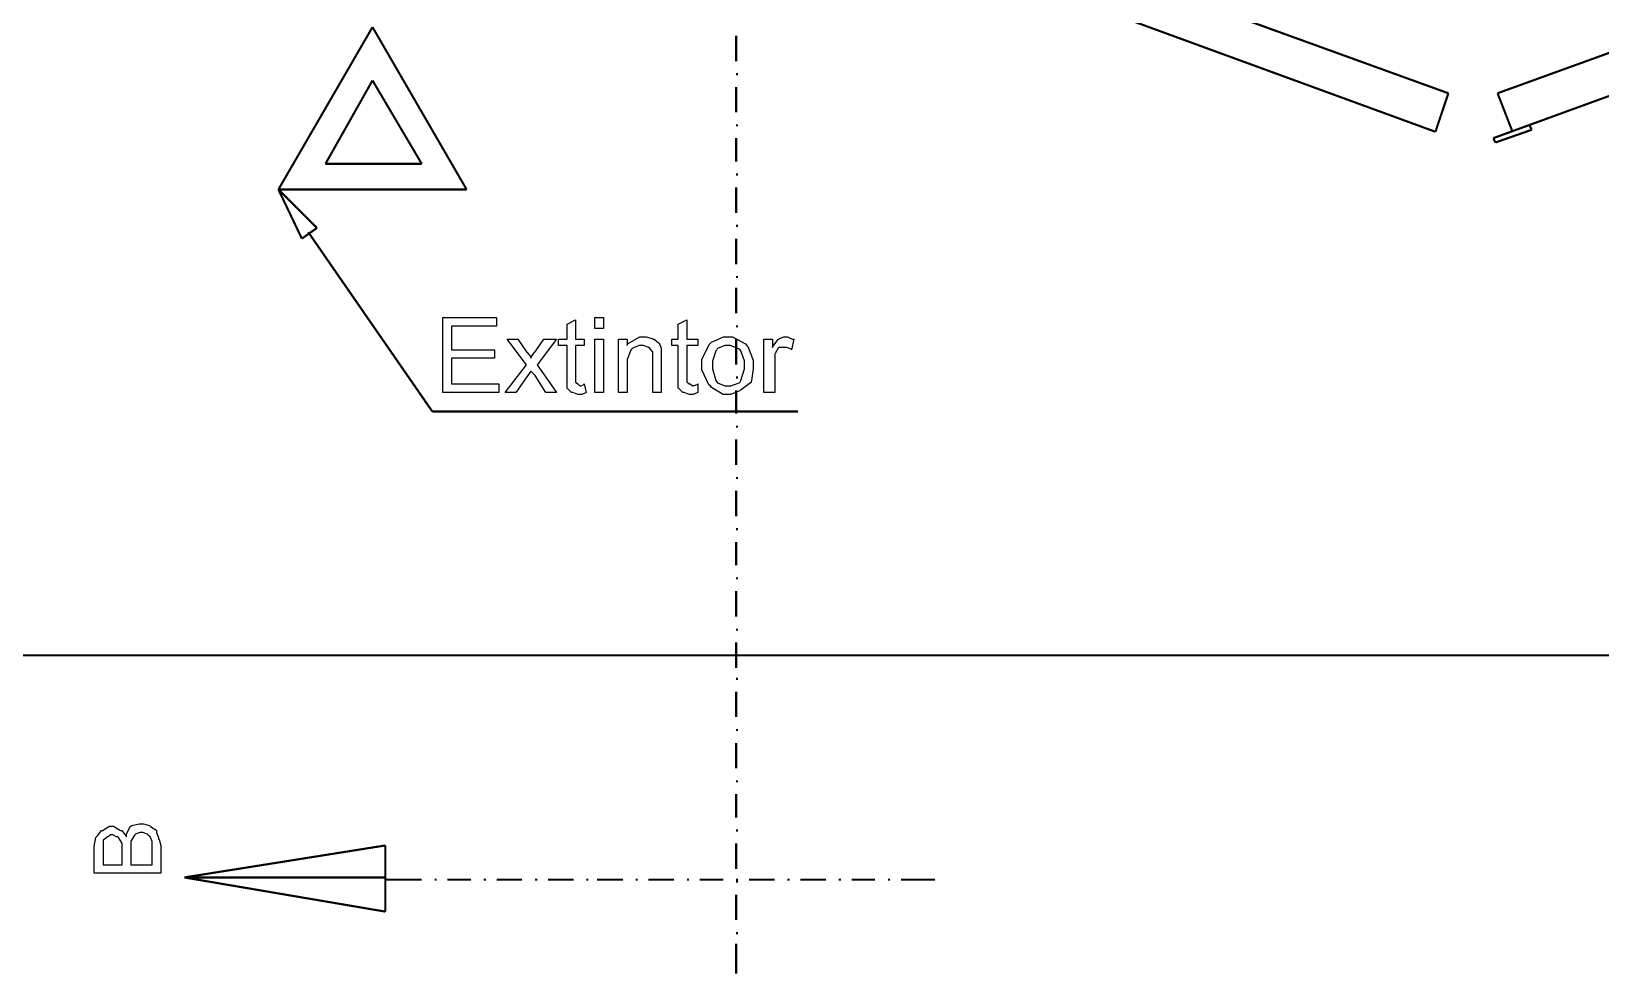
# Model space of a CAD drawing. Header units: metres. Extents: x 3290 to 4536, y 1562 to 1983.
# Drawn here: x 4143.83 to 4163.16, y 1663.83 to 1675.45 of the extents above; entities that cross this region are included whole.
import ezdxf

# ---------------------------------------------------------------- set-up
doc = ezdxf.new("R2010")
doc.units = ezdxf.units.M
for name, color, linetype in [('C00-00-00-BLACK', 7, 'Continuous'), ('C00-7E-FF', 150, 'Continuous'), ('CFF-7E-00', 30, 'Continuous')]:
    doc.layers.add(name, color=color, linetype=linetype)

msp = doc.modelspace()

# ---------------------------------------------------------------- linework, layer by layer
at = {"layer": 'C00-00-00-BLACK', "const_width": 0.0263}
for points in [[(4154.016, 1677.318), (4161.286, 1674.686)], [(4161.892, 1674.686), (4169.162, 1677.318)], [(4153.857, 1676.869), (4161.127, 1674.211)], [(4161.84, 1674.133), (4169.346, 1676.869)], [(4148.036, 1675.501), (4146.877, 1673.5)], [(4149.195, 1673.5), (4148.036, 1675.501)], [(4152.514, 1675.08), (4152.514, 1675.396)], [(4148.036, 1674.844), (4147.457, 1673.817)], [(4148.036, 1674.844), (4147.457, 1673.817)], [(4148.642, 1673.817), (4148.036, 1674.844)], [(4148.642, 1673.817), (4148.036, 1674.844)], [(4152.514, 1674.922), (4152.539, 1674.922)], [(4152.514, 1674.449), (4152.514, 1674.765)], [(4161.286, 1674.686), (4161.127, 1674.211)], [(4161.892, 1674.686), (4162.076, 1674.211)], [(4152.514, 1674.29), (4152.539, 1674.29)], [(4161.865, 1674.079), (4162.313, 1674.236)], [(4162.286, 1674.29), (4162.313, 1674.236)], [(4152.514, 1673.843), (4152.514, 1674.133)], [(4161.84, 1674.133), (4161.865, 1674.079)], [(4147.457, 1673.817), (4148.642, 1673.817)], [(4147.457, 1673.817), (4148.642, 1673.817)], [(4152.514, 1673.685), (4152.539, 1673.685)], [(4146.877, 1673.5), (4149.195, 1673.5)], [(4152.514, 1673.212), (4152.514, 1673.527)], [(4152.514, 1673.052), (4152.539, 1673.052)], [(4152.514, 1672.579), (4152.514, 1672.895)], [(4152.514, 1672.422), (4152.539, 1672.422)], [(4152.514, 1671.974), (4152.514, 1672.29)], [(4152.514, 1671.815), (4152.539, 1671.815)], [(4152.514, 1671.341), (4152.514, 1671.657)], [(4152.514, 1671.184), (4152.539, 1671.184)], [(4152.514, 1670.737), (4152.514, 1671.027)], [(4152.514, 1670.578), (4152.539, 1670.578)], [(4152.514, 1670.104), (4152.514, 1670.42)], [(4152.514, 1669.946), (4152.539, 1669.946)], [(4152.514, 1669.473), (4152.514, 1669.789)], [(4152.514, 1669.314), (4152.539, 1669.314)], [(4152.514, 1668.867), (4152.514, 1669.156)], [(4152.514, 1668.709), (4152.539, 1668.709)], [(4152.514, 1668.236), (4152.514, 1668.551)], [(4152.514, 1668.076), (4152.539, 1668.076)], [(4152.514, 1667.602), (4152.514, 1667.919)], [(4113.897, 1667.761), (4185.415, 1667.761)], [(4152.514, 1667.471), (4152.539, 1667.471)], [(4152.514, 1666.998), (4152.514, 1667.314)], [(4152.514, 1666.839), (4152.539, 1666.839)], [(4152.514, 1666.366), (4152.514, 1666.681)], [(4152.514, 1666.207), (4152.539, 1666.207)], [(4152.514, 1665.761), (4152.514, 1666.05)], [(4152.514, 1665.601), (4152.539, 1665.601)], [(4148.193, 1665.417), (4145.719, 1665.023)], [(4148.193, 1665.417), (4145.719, 1665.023)], [(4148.193, 1665.023), (4148.193, 1665.417)], [(4148.193, 1665.417), (4148.193, 1664.602)], [(4152.514, 1665.128), (4152.514, 1665.443)], [(4146.007, 1665.023), (4145.719, 1665.023)], [(4145.719, 1665.023), (4148.193, 1664.602)], [(4145.719, 1665.023), (4148.193, 1664.602)], [(4148.193, 1665.023), (4145.719, 1665.023)], [(4145.719, 1665.023), (4148.193, 1665.023)], [(4146.139, 1665.023), (4146.166, 1665.023)], [(4146.244, 1665.023), (4146.271, 1665.023)], [(4146.614, 1665.023), (4146.376, 1665.023)], [(4146.746, 1665.023), (4146.772, 1665.023)], [(4146.877, 1665.023), (4146.903, 1665.023)], [(4147.218, 1665.023), (4146.982, 1665.023)], [(4147.352, 1665.023), (4147.378, 1665.023)], [(4147.484, 1665.023), (4147.509, 1665.023)], [(4147.852, 1665.023), (4147.588, 1665.023)], [(4147.957, 1665.023), (4147.983, 1665.023)], [(4148.193, 1664.602), (4148.193, 1665.023)], [(4148.193, 1664.996), (4148.642, 1664.996)], [(4148.8, 1664.996), (4148.826, 1664.996)], [(4148.957, 1664.996), (4149.248, 1664.996)], [(4149.406, 1664.996), (4149.432, 1664.996)], [(4149.564, 1664.996), (4149.879, 1664.996)], [(4150.039, 1664.996), (4150.065, 1664.996)], [(4150.197, 1664.996), (4150.512, 1664.996)], [(4150.669, 1664.996), (4150.696, 1664.996)], [(4150.801, 1664.996), (4151.119, 1664.996)], [(4151.276, 1664.996), (4151.303, 1664.996)], [(4151.434, 1664.996), (4151.749, 1664.996)], [(4151.909, 1664.996), (4151.935, 1664.996)], [(4152.066, 1664.996), (4152.355, 1664.996)], [(4152.514, 1664.996), (4152.539, 1664.996)], [(4152.514, 1664.971), (4152.539, 1664.971)], [(4152.671, 1664.996), (4152.989, 1664.996)], [(4153.146, 1664.996), (4153.173, 1664.996)], [(4153.304, 1664.996), (4153.621, 1664.996)], [(4153.779, 1664.996), (4153.805, 1664.996)], [(4153.936, 1664.996), (4154.226, 1664.996)], [(4154.384, 1664.996), (4154.409, 1664.996)], [(4154.543, 1664.996), (4154.963, 1664.996)], [(4152.514, 1664.498), (4152.514, 1664.812)], [(4152.514, 1664.337), (4152.539, 1664.337)], [(4152.514, 1663.839), (4152.514, 1664.206)]]:
    msp.add_lwpolyline(points, dxfattribs=at)
at = {"layer": 'C00-00-00-BLACK'}
for points in [[(4145.428, 1665.075), (4144.61, 1665.075), (4144.61, 1665.365), (4144.61, 1665.405), (4144.63, 1665.517), (4144.637, 1665.523), (4144.644, 1665.53), (4144.699, 1665.601), (4144.717, 1665.601), (4144.723, 1665.609), (4144.798, 1665.655), (4144.823, 1665.655), (4144.848, 1665.655), (4144.921, 1665.609), (4144.928, 1665.601), (4144.947, 1665.601), (4145, 1665.537), (4145.007, 1665.523), (4145.007, 1665.556), (4145.053, 1665.65), (4145.06, 1665.655), (4145.073, 1665.663), (4145.161, 1665.682), (4145.191, 1665.682), (4145.216, 1665.682), (4145.289, 1665.663), (4145.296, 1665.655), (4145.302, 1665.65), (4145.368, 1665.609), (4145.375, 1665.601), (4145.375, 1665.576), (4145.401, 1665.517), (4145.401, 1665.496), (4145.407, 1665.49), (4145.428, 1665.416), (4145.428, 1665.391), (4145.428, 1665.075)], [(4144.954, 1665.18), (4144.954, 1665.365), (4144.954, 1665.384), (4144.954, 1665.443), (4144.954, 1665.443), (4144.947, 1665.45), (4144.907, 1665.517), (4144.901, 1665.523), (4144.882, 1665.523), (4144.837, 1665.548), (4144.823, 1665.548), (4144.809, 1665.548), (4144.78, 1665.523), (4144.77, 1665.523), (4144.764, 1665.517), (4144.717, 1665.482), (4144.717, 1665.47), (4144.717, 1665.437), (4144.717, 1665.363), (4144.717, 1665.339), (4144.717, 1665.18), (4144.954, 1665.18)], [(4145.322, 1665.18), (4145.322, 1665.391), (4145.322, 1665.405), (4145.322, 1665.443), (4145.322, 1665.443), (4145.322, 1665.464), (4145.302, 1665.517), (4145.296, 1665.523), (4145.296, 1665.523), (4145.269, 1665.548), (4145.269, 1665.548), (4145.263, 1665.555), (4145.209, 1665.575), (4145.191, 1665.575), (4145.171, 1665.575), (4145.118, 1665.555), (4145.112, 1665.548), (4145.105, 1665.543), (4145.066, 1665.483), (4145.06, 1665.47), (4145.06, 1665.444), (4145.06, 1665.385), (4145.06, 1665.365), (4145.06, 1665.18), (4145.322, 1665.18)]]:
    msp.add_lwpolyline(points, close=True, dxfattribs=at)
at = {"layer": 'C00-7E-FF', "const_width": 0.0263}
for points in [[(4147.166, 1672.895), (4146.877, 1673.5)], [(4146.877, 1673.5), (4147.352, 1673.026)], [(4147.352, 1673.026), (4147.166, 1672.895)], [(4147.245, 1672.974), (4148.773, 1670.764)], [(4148.773, 1670.764), (4153.278, 1670.764)]]:
    msp.add_lwpolyline(points, dxfattribs=at)
at = {"layer": 'CFF-7E-00'}
for points in [[(4148.904, 1671), (4148.904, 1671.922), (4149.564, 1671.922), (4149.564, 1671.815), (4149.01, 1671.815), (4149.01, 1671.525), (4149.538, 1671.525), (4149.538, 1671.421), (4149.01, 1671.421), (4149.01, 1671.105), (4149.59, 1671.105), (4149.59, 1671), (4148.904, 1671)], [(4150.775, 1671.789), (4150.775, 1671.922), (4150.88, 1671.922), (4150.88, 1671.789), (4150.775, 1671.789)], [(4150.643, 1671.105), (4150.669, 1671), (4150.662, 1670.994), (4150.608, 1670.973), (4150.591, 1670.973), (4150.564, 1670.973), (4150.505, 1671), (4150.485, 1671), (4150.479, 1671.007), (4150.439, 1671.046), (4150.433, 1671.052), (4150.433, 1671.086), (4150.433, 1671.16), (4150.433, 1671.184), (4150.433, 1671.579), (4150.328, 1671.579), (4150.328, 1671.657), (4150.433, 1671.657), (4150.433, 1671.841), (4150.538, 1671.894), (4150.538, 1671.657), (4150.643, 1671.657), (4150.643, 1671.579), (4150.538, 1671.579), (4150.538, 1671.184), (4150.538, 1671.171), (4150.538, 1671.132), (4150.538, 1671.132), (4150.538, 1671.125), (4150.565, 1671.105), (4150.565, 1671.105), (4150.565, 1671.105), (4150.591, 1671.079), (4150.591, 1671.079), (4150.603, 1671.079), (4150.643, 1671.099), (4150.643, 1671.105)], [(4152.041, 1671.105), (4152.041, 1671), (4152.034, 1670.994), (4151.98, 1670.973), (4151.962, 1670.973), (4151.935, 1670.973), (4151.876, 1671), (4151.857, 1671), (4151.849, 1671.007), (4151.808, 1671.046), (4151.802, 1671.052), (4151.802, 1671.086), (4151.802, 1671.16), (4151.802, 1671.184), (4151.802, 1671.579), (4151.723, 1671.579), (4151.723, 1671.657), (4151.802, 1671.657), (4151.802, 1671.841), (4151.909, 1671.894), (4151.909, 1671.657), (4152.041, 1671.657), (4152.041, 1671.579), (4151.909, 1671.579), (4151.909, 1671.184), (4151.909, 1671.171), (4151.909, 1671.132), (4151.909, 1671.132), (4151.909, 1671.132), (4151.935, 1671.105), (4151.935, 1671.105), (4151.948, 1671.105), (4151.977, 1671.079), (4151.987, 1671.079), (4151.987, 1671.079), (4152.034, 1671.099), (4152.041, 1671.105)], [(4149.669, 1671), (4149.931, 1671.341), (4149.695, 1671.657), (4149.827, 1671.657), (4149.931, 1671.5), (4149.938, 1671.494), (4149.985, 1671.44), (4149.985, 1671.421), (4149.991, 1671.435), (4150.032, 1671.494), (4150.039, 1671.5), (4150.144, 1671.657), (4150.301, 1671.657), (4150.065, 1671.341), (4150.301, 1671), (4150.17, 1671), (4150.039, 1671.21), (4149.985, 1671.263), (4149.801, 1671), (4149.669, 1671)], [(4150.775, 1671), (4150.775, 1671.657), (4150.88, 1671.657), (4150.88, 1671), (4150.775, 1671)], [(4151.065, 1671), (4151.065, 1671.657), (4151.171, 1671.657), (4151.171, 1671.579), (4151.177, 1671.598), (4151.33, 1671.684), (4151.382, 1671.684), (4151.407, 1671.684), (4151.48, 1671.664), (4151.487, 1671.657), (4151.506, 1671.657), (4151.559, 1671.612), (4151.565, 1671.605), (4151.572, 1671.599), (4151.592, 1671.544), (4151.592, 1671.525), (4151.592, 1671.493), (4151.592, 1671.419), (4151.592, 1671.394), (4151.592, 1671), (4151.487, 1671), (4151.487, 1671.394), (4151.487, 1671.421), (4151.487, 1671.48), (4151.487, 1671.5), (4151.48, 1671.507), (4151.445, 1671.552), (4151.434, 1671.552), (4151.427, 1671.559), (4151.373, 1671.579), (4151.355, 1671.579), (4151.321, 1671.579), (4151.23, 1671.539), (4151.224, 1671.525), (4151.217, 1671.519), (4151.171, 1671.406), (4151.171, 1671.368), (4151.171, 1671), (4151.065, 1671)], [(4152.093, 1671.341), (4152.093, 1671.407), (4152.184, 1671.592), (4152.198, 1671.605), (4152.211, 1671.619), (4152.359, 1671.684), (4152.408, 1671.684), (4152.468, 1671.684), (4152.631, 1671.598), (4152.645, 1671.579), (4152.657, 1671.566), (4152.725, 1671.398), (4152.725, 1671.341), (4152.725, 1671.289), (4152.705, 1671.145), (4152.698, 1671.132), (4152.691, 1671.119), (4152.578, 1671.033), (4152.566, 1671.027), (4152.559, 1671.02), (4152.446, 1670.973), (4152.408, 1670.973), (4152.355, 1670.973), (4152.211, 1671.059), (4152.198, 1671.079), (4152.178, 1671.092), (4152.093, 1671.279), (4152.093, 1671.341)], [(4152.224, 1671.341), (4152.224, 1671.289), (4152.263, 1671.145), (4152.277, 1671.132), (4152.283, 1671.119), (4152.377, 1671.079), (4152.408, 1671.079), (4152.448, 1671.079), (4152.552, 1671.119), (4152.566, 1671.132), (4152.572, 1671.145), (4152.619, 1671.292), (4152.619, 1671.341), (4152.619, 1671.387), (4152.572, 1671.512), (4152.566, 1671.525), (4152.552, 1671.532), (4152.444, 1671.579), (4152.408, 1671.579), (4152.375, 1671.579), (4152.283, 1671.539), (4152.277, 1671.525), (4152.263, 1671.512), (4152.224, 1671.384), (4152.224, 1671.341)], [(4152.857, 1671), (4152.857, 1671.657), (4152.962, 1671.657), (4152.962, 1671.552), (4152.968, 1671.566), (4153.034, 1671.651), (4153.041, 1671.657), (4153.047, 1671.664), (4153.101, 1671.684), (4153.119, 1671.684), (4153.145, 1671.684), (4153.205, 1671.657), (4153.225, 1671.657), (4153.198, 1671.525), (4153.191, 1671.532), (4153.137, 1671.552), (4153.119, 1671.552), (4153.1, 1671.552), (4153.055, 1671.552), (4153.041, 1671.552), (4153.034, 1671.546), (4152.995, 1671.48), (4152.989, 1671.473), (4152.989, 1671.441), (4152.989, 1671.366), (4152.989, 1671.341), (4152.989, 1671), (4152.857, 1671)]]:
    msp.add_lwpolyline(points, close=True, dxfattribs=at)

doc.saveas('drawing.dxf')
